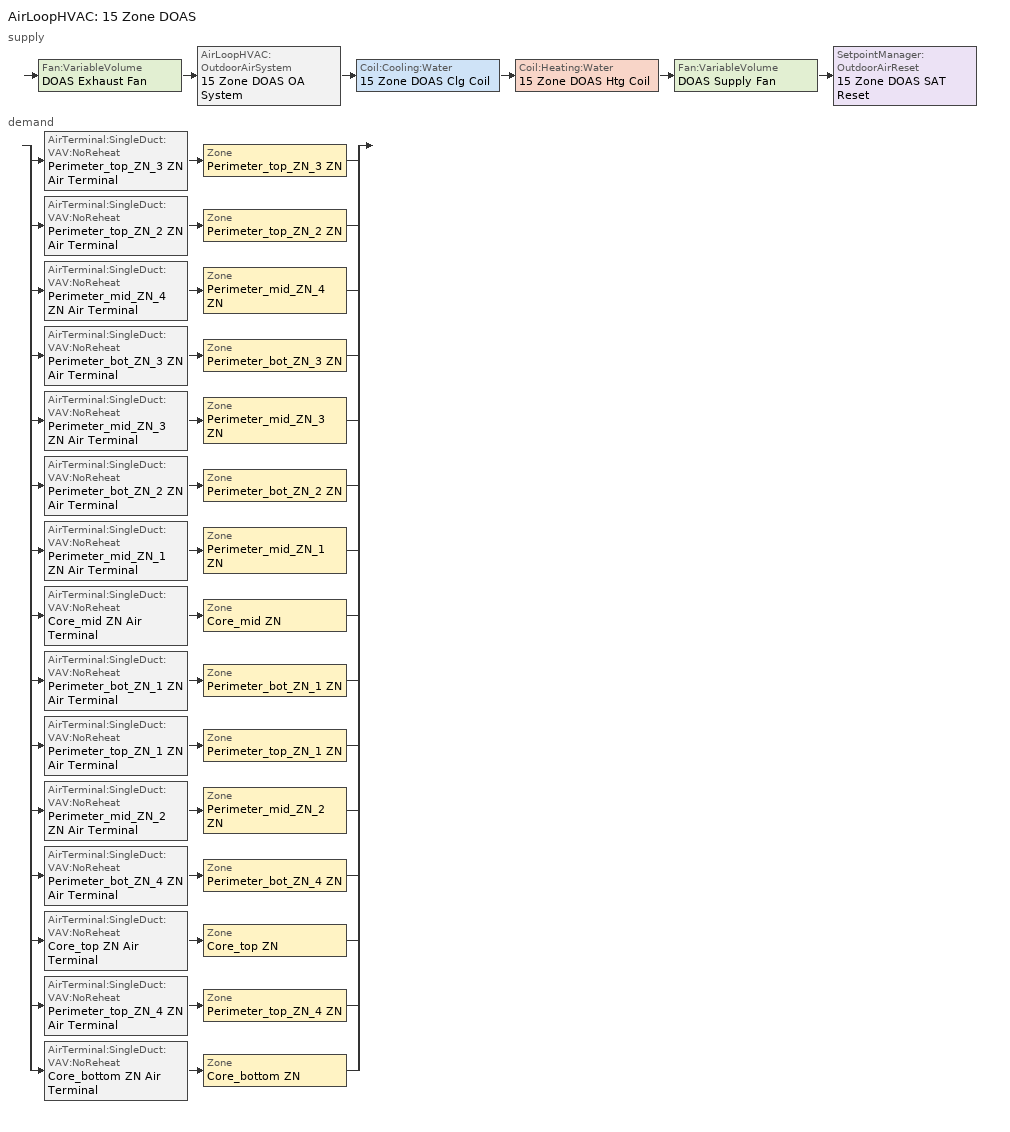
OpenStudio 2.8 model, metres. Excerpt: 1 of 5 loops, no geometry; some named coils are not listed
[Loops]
AirLoopHVAC '15 Zone DOAS'
 supply: Fan:VariableVolume 'DOAS Exhaust Fan' > AirLoopHVAC:OutdoorAirSystem '15 Zone DOAS OA System' > Coil:Cooling:Water '15 Zone DOAS Clg Coil' > Coil:Heating:Water '15 Zone DOAS Htg Coil' > Fan:VariableVolume 'DOAS Supply Fan' > SetpointManager:OutdoorAirReset '15 Zone DOAS SAT Reset'
 demand: split
  | AirTerminal:SingleDuct:VAV:NoReheat 'Perimeter_top_ZN_3 ZN Air Terminal' > Zone 'Perimeter_top_ZN_3 ZN'
  | AirTerminal:SingleDuct:VAV:NoReheat 'Perimeter_top_ZN_2 ZN Air Terminal' > Zone 'Perimeter_top_ZN_2 ZN'
  | AirTerminal:SingleDuct:VAV:NoReheat 'Perimeter_mid_ZN_4 ZN Air Terminal' > Zone 'Perimeter_mid_ZN_4 ZN'
  | AirTerminal:SingleDuct:VAV:NoReheat 'Perimeter_bot_ZN_3 ZN Air Terminal' > Zone 'Perimeter_bot_ZN_3 ZN'
  | AirTerminal:SingleDuct:VAV:NoReheat 'Perimeter_mid_ZN_3 ZN Air Terminal' > Zone 'Perimeter_mid_ZN_3 ZN'
  | AirTerminal:SingleDuct:VAV:NoReheat 'Perimeter_bot_ZN_2 ZN Air Terminal' > Zone 'Perimeter_bot_ZN_2 ZN'
  | AirTerminal:SingleDuct:VAV:NoReheat 'Perimeter_mid_ZN_1 ZN Air Terminal' > Zone 'Perimeter_mid_ZN_1 ZN'
  | AirTerminal:SingleDuct:VAV:NoReheat 'Core_mid ZN Air Terminal' > Zone 'Core_mid ZN'
  | AirTerminal:SingleDuct:VAV:NoReheat 'Perimeter_bot_ZN_1 ZN Air Terminal' > Zone 'Perimeter_bot_ZN_1 ZN'
  | AirTerminal:SingleDuct:VAV:NoReheat 'Perimeter_top_ZN_1 ZN Air Terminal' > Zone 'Perimeter_top_ZN_1 ZN'
  | AirTerminal:SingleDuct:VAV:NoReheat 'Perimeter_mid_ZN_2 ZN Air Terminal' > Zone 'Perimeter_mid_ZN_2 ZN'
  | AirTerminal:SingleDuct:VAV:NoReheat 'Perimeter_bot_ZN_4 ZN Air Terminal' > Zone 'Perimeter_bot_ZN_4 ZN'
  | AirTerminal:SingleDuct:VAV:NoReheat 'Core_top ZN Air Terminal' > Zone 'Core_top ZN'
  | AirTerminal:SingleDuct:VAV:NoReheat 'Perimeter_top_ZN_4 ZN Air Terminal' > Zone 'Perimeter_top_ZN_4 ZN'
  | AirTerminal:SingleDuct:VAV:NoReheat 'Core_bottom ZN Air Terminal' > Zone 'Core_bottom ZN'
[Sizing:Zone] Zone Cooling Design Supply Air Temperature Input Method=SupplyAirTemperature; Zone Cooling Design Supply Air Temperature {C}=12.7778; Zone Cooling Design Supply Air Temperature Difference {deltaC}=11.11; Zone Heating Design Supply Air Temperature Input Method=SupplyAirTemperature; Zone Heating Design Supply Air Temperature {C}=40; Zone Heating Design Supply Air Temperature Difference {deltaC}=11.11; Zone Cooling Design Supply Air Humidity Ratio {kg-H2O/kg-air}=0.0085; Zone Heating Design Supply Air Humidity Ratio {kg-H2O/kg-air}=0.008; Cooling Design Air Flow Method=DesignDay; Heating Design Air Flow Method=DesignDay; Account for Dedicated Outdoor Air System=Yes; Dedicated Outdoor Air System Control Strategy=NeutralSupplyAir; Dedicated Outdoor Air Low Setpoint Temperature for Design {C}=15.5556; Dedicated Outdoor Air High Setpoint Temperature for Design {C}=21.1111
Core_mid ZN; Core_top ZN; Perimeter_bot_ZN_1 ZN; Perimeter_bot_ZN_2 ZN; Perimeter_bot_ZN_3 ZN; Perimeter_bot_ZN_4 ZN; Perimeter_mid_ZN_1 ZN; Perimeter_mid_ZN_2 ZN; Perimeter_mid_ZN_3 ZN; Perimeter_mid_ZN_4 ZN; Perimeter_top_ZN_1 ZN; Perimeter_top_ZN_2 ZN; Perimeter_top_ZN_3 ZN; Perimeter_top_ZN_4 ZN
[Zone equipment]
Core_mid ZN: Core_mid ZN Air Terminal, Core_mid ZN FCU
Core_top ZN: Core_top ZN Air Terminal, Core_top ZN FCU
Perimeter_bot_ZN_1 ZN: Perimeter_bot_ZN_1 ZN Air Terminal, Perimeter_bot_ZN_1 ZN FCU
Perimeter_bot_ZN_2 ZN: Perimeter_bot_ZN_2 ZN Air Terminal, Perimeter_bot_ZN_2 ZN FCU
Perimeter_bot_ZN_3 ZN: Perimeter_bot_ZN_3 ZN Air Terminal, Perimeter_bot_ZN_3 ZN FCU
Perimeter_bot_ZN_4 ZN: Perimeter_bot_ZN_4 ZN Air Terminal, Perimeter_bot_ZN_4 ZN FCU
Perimeter_mid_ZN_1 ZN: Perimeter_mid_ZN_1 ZN Air Terminal, Perimeter_mid_ZN_1 ZN FCU
Perimeter_mid_ZN_2 ZN: Perimeter_mid_ZN_2 ZN Air Terminal, Perimeter_mid_ZN_2 ZN FCU
Perimeter_mid_ZN_3 ZN: Perimeter_mid_ZN_3 ZN Air Terminal, Perimeter_mid_ZN_3 ZN FCU
Perimeter_mid_ZN_4 ZN: Perimeter_mid_ZN_4 ZN Air Terminal, Perimeter_mid_ZN_4 ZN FCU
Perimeter_top_ZN_1 ZN: Perimeter_top_ZN_1 ZN Air Terminal, Perimeter_top_ZN_1 ZN FCU
Perimeter_top_ZN_2 ZN: Perimeter_top_ZN_2 ZN Air Terminal, Perimeter_top_ZN_2 ZN FCU
Perimeter_top_ZN_3 ZN: Perimeter_top_ZN_3 ZN Air Terminal, Perimeter_top_ZN_3 ZN FCU
Perimeter_top_ZN_4 ZN: Perimeter_top_ZN_4 ZN Air Terminal, Perimeter_top_ZN_4 ZN FCU
[AirLoopHVAC]
15 Zone DOAS: Availability Schedule=15 Zone DOAS Occ Sch; Design Supply Air Flow Rate {m3/s}=AutoSize
[Sizing:System]
15 Zone DOAS: Type of Load to Size On=VentilationRequirement; Design Outdoor Air Flow Rate {m3/s}=Autosize; Central Heating Maximum System Air Flow Ratio=1; Preheat Design Temperature {C}=7; Preheat Design Humidity Ratio {kg-H2O/kg-Air}=0.008; Precool Design Temperature {C}=12.8; Precool Design Humidity Ratio {kg-H2O/kg-Air}=0.008; Central Cooling Design Supply Air Temperature {C}=15.5556; Central Heating Design Supply Air Temperature {C}=21.1111; Sizing Option=Coincident; 100% Outdoor Air in Cooling=Yes; 100% Outdoor Air in Heating=Yes; Central Cooling Design Supply Air Humidity Ratio {kg-H2O/kg-Air}=0.0085; Central Heating Design Supply Air Humidity Ratio {kg-H2O/kg-Air}=0.008; Cooling Design Air Flow Method=DesignDay; Cooling Design Air Flow Rate {m3/s}=0; Heating Design Air Flow Method=DesignDay; Heating Design Air Flow Rate {m3/s}=0; System Outdoor Air Method=ZoneSum; Zone Maximum Outdoor Air Fraction=1; Cooling Supply Air Flow Rate Per Floor Area {m3/s-m2}=0.00996765; Cooling Fraction of Autosized Cooling Supply Air Flow Rate=1; Cooling Supply Air Flow Rate Per Unit Cooling Capacity {m3/s-W}=3.94755e-05; Heating Supply Air Flow Rate Per Floor Area {m3/s-m2}=0.00996765; Heating Fraction of Autosized Heating Supply Air Flow Rate=1; Heating Fraction of Autosized Cooling Supply Air Flow Rate=1; Heating Supply Air Flow Rate Per Unit Heating Capacity {m3/s-W}=3.15882e-05; Cooling Design Capacity Method=CoolingDesignCapacity; Cooling Design Capacity {W}=autosize; Cooling Design Capacity Per Floor Area {W/m2}=234.7; Fraction of Autosized Cooling Design Capacity=1; Heating Design Capacity Method=HeatingDesignCapacity; Heating Design Capacity {W}=autosize; Heating Design Capacity Per Floor Area {W/m2}=157; Fraction of Autosized Heating Design Capacity=1; Central Cooling Capacity Control Method=OnOff
[Fan:VariableVolume] Availability Schedule=Always On Discrete; Fan Total Efficiency=0.58175; Maximum Flow Rate {m3/s}=Autosize; Fan Power Minimum Flow Rate Input Method=FixedFlowRate; Fan Power Minimum Flow Fraction=0; Fan Power Minimum Air Flow Rate {m3/s}=0; Motor Efficiency=0.895; Motor In Airstream Fraction=1; Fan Power Coefficient 1=0.0407599; Fan Power Coefficient 2=0.088045; Fan Power Coefficient 3=-0.0729261; Fan Power Coefficient 4=0.94374; Fan Power Coefficient 5=0
Name | Pressure Rise {Pa}
DOAS Supply Fan | 747.267
DOAS Exhaust Fan | 498.178
[Controller:OutdoorAir]
15 Zone DOAS Outdoor Air Controller: Minimum Outdoor Air Flow Rate {m3/s}=autosize; Maximum Outdoor Air Flow Rate {m3/s}=Autosize; Economizer Control Type=NoEconomizer; Economizer Control Action Type=ModulateFlow; Lockout Type=NoLockout; Minimum Limit Type=FixedMinimum; Minimum Outdoor Air Schedule=15 Zone DOAS Occ Sch; Minimum Fraction of Outdoor Air Schedule=Always On Discrete; Controller Mechanical Ventilation=15 Zone DOAS Mechanical Ventilation Controller; High Humidity Control=No; Heat Recovery Bypass Control Type=BypassWhenWithinEconomizerLimits
[Controller:MechanicalVentilation]
15 Zone DOAS Mechanical Ventilation Controller: Availability Schedule=Always On Discrete; Demand Controlled Ventilation=Yes; System Outdoor Air Method=ZoneSum
[AirLoopHVAC:OutdoorAirSystem]
15 Zone DOAS OA System: Controller=15 Zone DOAS Outdoor Air Controller
[SetpointManager:OutdoorAirReset]
15 Zone DOAS SAT Reset: Control Variable=Temperature; Setpoint at Outdoor Low Temperature {C}=21.1111; Outdoor Low Temperature {C}=15.5556; Setpoint at Outdoor High Temperature {C}=15.5556; Outdoor High Temperature {C}=21.1111; Setpoint Node or NodeList=15 Zone DOAS Supply Outlet Node
[AirTerminal:SingleDuct:VAV:NoReheat] Availability Schedule=Always On Discrete; Maximum Air Flow Rate {m3/s}=autosize; Zone Minimum Air Flow Input Method=Constant; Constant Minimum Air Flow Fraction=0.1; Control For Outdoor Air=Yes
Perimeter_top_ZN_3 ZN Air Terminal; Perimeter_top_ZN_2 ZN Air Terminal; Perimeter_mid_ZN_4 ZN Air Terminal; Perimeter_bot_ZN_3 ZN Air Terminal; Perimeter_mid_ZN_3 ZN Air Terminal; Perimeter_bot_ZN_2 ZN Air Terminal; Perimeter_mid_ZN_1 ZN Air Terminal; Core_mid ZN Air Terminal; Perimeter_bot_ZN_1 ZN Air Terminal; Perimeter_top_ZN_1 ZN Air Terminal; Perimeter_mid_ZN_2 ZN Air Terminal; Perimeter_bot_ZN_4 ZN Air Terminal; Core_top ZN Air Terminal; Perimeter_top_ZN_4 ZN Air Terminal; Core_bottom ZN Air Terminal
[Schedule:Ruleset]
15 Zone DOAS Occ Sch: Default Day Schedule=15 Zone DOAS Occ Sch Default; Summer Design Day Schedule=15 Zone DOAS Occ Sch Summer Design Day; Winter Design Day Schedule=15 Zone DOAS Occ Sch Winter Design Day
[Schedule:Day]
15 Zone DOAS Occ Sch Default; 15 Zone DOAS Occ Sch Winter Design Day; 15 Zone DOAS Occ Sch Summer Design Day: 24, 0, 1
15 Zone DOAS Occ Sch Monday; 15 Zone DOAS Occ Sch Tuesday; 15 Zone DOAS Occ Sch Wednesday; 15 Zone DOAS Occ Sch Thursday; 15 Zone DOAS Occ Sch Friday: 7, 0, 0, 18, 0, 1, 24, 0, 0
15 Zone DOAS Occ Sch Saturday: 8, 0, 0, 12, 0, 1, 24, 0, 0
15 Zone DOAS Occ Sch Sunday: 24, 0, 0
[Schedule:Rule] Schedule Ruleset=15 Zone DOAS Occ Sch; Date Specification Type=DateRange; Start Month=1; Start Day=1; End Month=12
15 Zone DOAS Occ Sch Monday Rule: Rule Order=6; Day Schedule=15 Zone DOAS Occ Sch Monday; Apply Monday=Yes; End Day=25
15 Zone DOAS Occ Sch Tuesday Rule: Rule Order=5; Day Schedule=15 Zone DOAS Occ Sch Tuesday; End Day=26; Apply Tuesday=Yes
15 Zone DOAS Occ Sch Wednesday Rule: Rule Order=4; Day Schedule=15 Zone DOAS Occ Sch Wednesday; End Day=27; Apply Wednesday=Yes
15 Zone DOAS Occ Sch Thursday Rule: Rule Order=3; Day Schedule=15 Zone DOAS Occ Sch Thursday; End Day=28; Apply Thursday=Yes
15 Zone DOAS Occ Sch Friday Rule: Rule Order=2; Day Schedule=15 Zone DOAS Occ Sch Friday; End Day=29; Apply Friday=Yes
15 Zone DOAS Occ Sch Saturday Rule: Rule Order=1; Day Schedule=15 Zone DOAS Occ Sch Saturday; End Day=30; Apply Saturday=Yes
15 Zone DOAS Occ Sch Sunday Rule: Rule Order=0; Day Schedule=15 Zone DOAS Occ Sch Sunday; End Day=31; Apply Sunday=Yes
[Schedule:Constant]
Always On Discrete: Value=1
